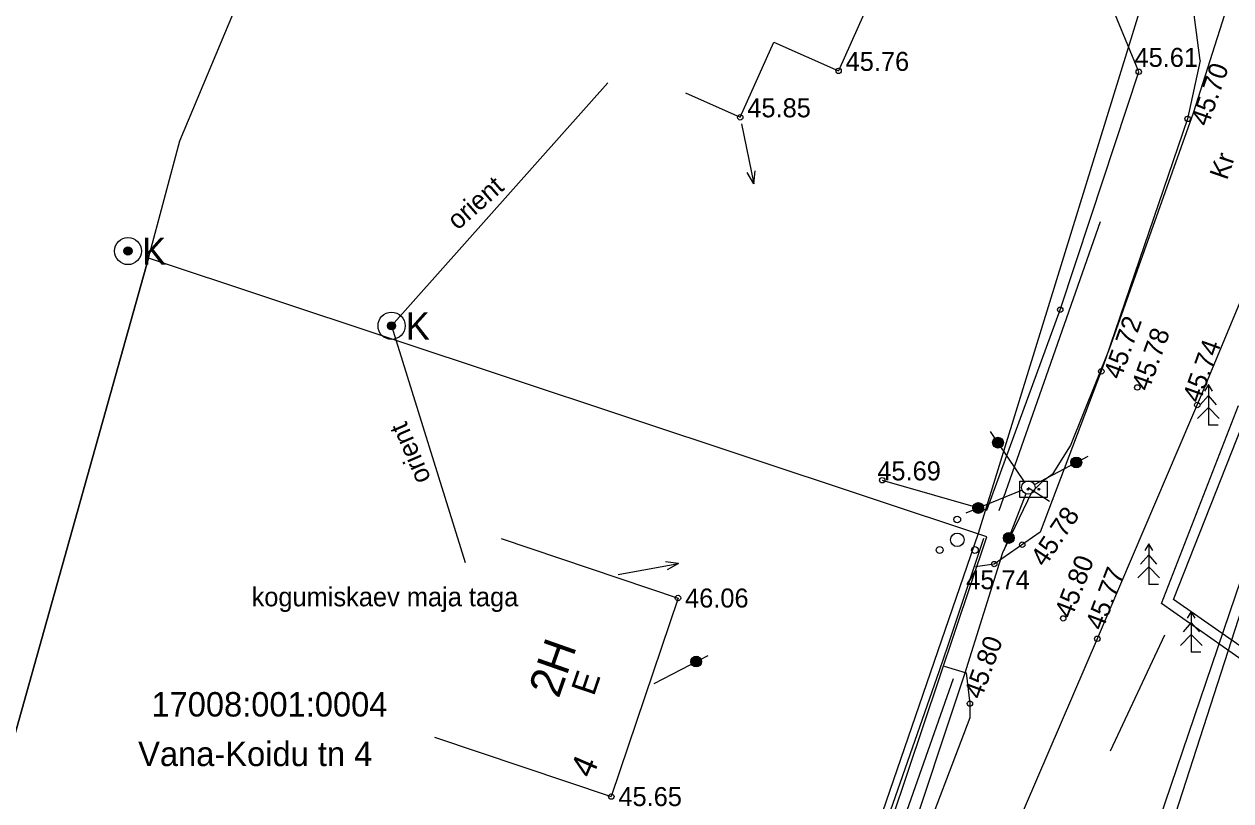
# Model space of a CAD drawing. Extents: x 641765 to 642950, y 6454656 to 6457092.
# Drawn here: x 642416.24 to 642460.73, y 6456468.71 to 6456497.34 of the extents above; entities that cross this region are included whole.
import ezdxf

# ---------------------------------------------------------------- set-up
doc = ezdxf.new("R2010")
doc.units = 0
for name, color, linetype in [('AED', 7, 'Continuous'), ('HALJASTUS', 7, 'Continuous'), ('HOONE', 7, 'Continuous'), ('KKAEV', 7, 'Continuous'), ('KORGUS', 7, 'Continuous'), ('MOOTPIIR', 7, 'Continuous'), ('MPOHULIIN', 7, 'Continuous'), ('PIIR', 7, 'Continuous'), ('POST', 7, 'Continuous'), ('PUU', 7, 'Continuous'), ('SIOHULIIN', 7, 'Continuous'), ('SITRASS', 7, 'Continuous'), ('TEE', 7, 'Continuous'), ('VKAEV', 7, 'Continuous'), ('VTRASS', 7, 'Continuous')]:
    doc.layers.add(name, color=color, linetype=linetype)

msp = doc.modelspace()

# ---------------------------------------------------------------- linework, layer by layer
at = {"layer": 'AED'}
for points in [[(642455.563, 6456490.232), (642457.33, 6456495.584), (642455.311, 6456500.506), (642450.594, 6456502.723), (642442.291, 6456506.651)], [(642447.874, 6456480.532), (642451.725, 6456479.429), (642454.435, 6456486.815), (642455.563, 6456490.232)], [(642466.323, 6456470.323), (642463.17, 6456472.471), (642458.165, 6456475.993), (642461.011, 6456483.286)], [(642449.985, 6456473.516), (642450.303, 6456474.449), (642451.624, 6456478.397)], [(642438.673, 6456462.37), (642445.657, 6456461.134), (642449.985, 6456473.516)]]:
    msp.add_lwpolyline(points, dxfattribs=at)
at = {"layer": 'HALJASTUS'}
msp.add_line((642458.277, 6456474.826), (642456.279, 6456470.545), dxfattribs=at)
for points in [[(642452.187, 6456479.411), (642455.926, 6456490.07)], [(642466.074, 6456470.922), (642458.617, 6456476.13), (642462.884, 6456486.964)], [(642445.988, 6456460.825), (642448.012, 6456466.14), (642450.501, 6456473.226)]]:
    msp.add_lwpolyline(points, dxfattribs=at)
at = {"layer": 'HOONE'}
for p, q in [((642442.64, 6456493.907), (642443.875, 6456496.681)), ((642443.875, 6456496.681), (642446.265, 6456495.618)), ((642440.624, 6456494.805), (642442.64, 6456493.907)), ((642433.83, 6456478.379), (642440.345, 6456476.19)), ((642440.345, 6456476.19), (642437.887, 6456468.872)), ((642431.371, 6456471.061), (642437.887, 6456468.872))]:
    msp.add_line(p, q, dxfattribs=at)
msp.add_lwpolyline([(642447.666, 6456498.764), (642446.265, 6456495.618)], dxfattribs=at)
at = {"layer": 'KORGUS'}
for centre in [(642446.265, 6456495.618), (642457.33, 6456495.584), (642442.64, 6456493.907), (642459.133, 6456493.849), (642454.435, 6456486.815), (642455.951, 6456484.546), (642457.279, 6456483.949), (642459.488, 6456483.304), (642447.874, 6456480.532), (642453.035, 6456478.156), (642452.001, 6456477.442), (642440.345, 6456476.19), (642454.548, 6456475.439), (642455.804, 6456474.688), (642451.107, 6456472.299), (642437.887, 6456468.872)]:
    msp.add_circle(centre, 0.1, dxfattribs=at)
at = {"layer": 'MOOTPIIR'}
for points in [[(642445.028, 6456425.974), (642467.326, 6456494.954), (642475.291, 6456517.636), (642490.686, 6456562.734), (642494.423, 6456574.122), (642518.165, 6456609.283), (642529.055, 6456623.151), (642554.669, 6456608.79), (642546.407, 6456533.597), (642542.569, 6456501.237), (642551.023, 6456499.596), (642547.998, 6456469.058), (642496.73, 6456444.96)], [(642370.074, 6456398.046), (642373.314, 6456418.632), (642380.961, 6456442.959), (642387.842, 6456470.731), (642404.939, 6456520.838), (642428.886, 6456509.494), (642432.049, 6456511.104), (642455.003, 6456500.065), (642457.697, 6456498.948), (642451.416, 6456478.565), (642431.42, 6456420.409), (642414.8, 6456411.99)]]:
    msp.add_lwpolyline(points, close=True, dxfattribs=at)
at = {"layer": 'MPOHULIIN'}
for p, q in [((642442.64, 6456493.907), (642442.64, 6456493.907)), ((642442.69, 6456493.662), (642443.135, 6456491.457)), ((642443.135, 6456491.457), (642442.9, 6456491.87)), ((642443.135, 6456491.457), (642443.193, 6456491.929)), ((642438.145, 6456477.056), (642440.359, 6456477.458)), ((642440.359, 6456477.458), (642439.888, 6456477.525)), ((642440.359, 6456477.458), (642439.941, 6456477.231)), ((642437.899, 6456477.012), (642437.899, 6456477.012))]:
    msp.add_line(p, q, dxfattribs=at)
at = {"layer": 'PIIR'}
for points in [[(642428.99, 6456509.78), (642404.96, 6456521.29), (642387.39, 6456470.53), (642392.03, 6456469.6), (642414.44, 6456466.03), (642420.83, 6456488.72), (642421.98, 6456493.04)], [(642474.42, 6456516.07), (642454.43, 6456457.28), (642496.73, 6456444.96), (642508.54, 6456450.38), (642479.03, 6456507.2)], [(642445.91, 6456461.1), (642451.73, 6456478.44), (642420.83, 6456488.72), (642414.44, 6456466.03)]]:
    msp.add_lwpolyline(points, close=True, dxfattribs=at)
at = {"layer": 'POST'}
msp.add_lwpolyline([(642452.95, 6456480.501), (642453.95, 6456480.501), (642453.95, 6456479.901), (642452.95, 6456479.901)], close=True, dxfattribs=at)
for centre, radius in [((642453.26, 6456480.264), 0.25), ((642453.25, 6456480.201), 0.0304), ((642453.25, 6456480.201), 0.029), ((642453.25, 6456480.201), 0.0277), ((642453.25, 6456480.201), 0.0263), ((642453.25, 6456480.201), 0.0249), ((642453.25, 6456480.201), 0.0236), ((642453.25, 6456480.201), 0.0222), ((642453.25, 6456480.201), 0.0209), ((642453.25, 6456480.201), 0.0195), ((642453.25, 6456480.201), 0.0181), ((642453.25, 6456480.201), 0.0168), ((642453.25, 6456480.201), 0.0154), ((642453.25, 6456480.201), 0.014), ((642453.25, 6456480.201), 0.0127), ((642453.65, 6456480.201), 0.0304), ((642453.65, 6456480.201), 0.029), ((642453.65, 6456480.201), 0.0277), ((642453.65, 6456480.201), 0.0263), ((642453.65, 6456480.201), 0.0249), ((642453.65, 6456480.201), 0.0236), ((642453.65, 6456480.201), 0.0222), ((642453.65, 6456480.201), 0.0209), ((642453.65, 6456480.201), 0.0195), ((642453.65, 6456480.201), 0.0181), ((642453.65, 6456480.201), 0.0168), ((642453.65, 6456480.201), 0.0154), ((642453.65, 6456480.201), 0.014), ((642453.65, 6456480.201), 0.0127), ((642453.25, 6456480.201), 0.0113), ((642453.25, 6456480.201), 0.00996), ((642453.25, 6456480.201), 0.0086), ((642453.25, 6456480.201), 0.00724), ((642453.25, 6456480.201), 0.00587), ((642453.25, 6456480.201), 0.00451), ((642453.25, 6456480.201), 0.00315), ((642453.25, 6456480.201), 0.00179), ((642453.25, 6456480.201), 0.000426), ((642453.65, 6456480.201), 0.0113), ((642453.65, 6456480.201), 0.00996), ((642453.65, 6456480.201), 0.0086), ((642453.65, 6456480.201), 0.00724), ((642453.65, 6456480.201), 0.00587), ((642453.65, 6456480.201), 0.00451), ((642453.65, 6456480.201), 0.00315), ((642453.65, 6456480.201), 0.00179), ((642453.65, 6456480.201), 0.000426)]:
    msp.add_circle(centre, radius, dxfattribs=at)
at = {"layer": 'PUU'}
for p, q in [((642459.901, 6456484.058), (642459.751, 6456483.808)), ((642460.051, 6456483.808), (642459.901, 6456484.058)), ((642459.901, 6456484.058), (642459.901, 6456482.558)), ((642459.901, 6456483.658), (642459.601, 6456483.308)), ((642460.201, 6456483.308), (642459.901, 6456483.658)), ((642459.901, 6456483.208), (642459.501, 6456482.808)), ((642460.301, 6456482.808), (642459.901, 6456483.208)), ((642460.261, 6456482.558), (642459.901, 6456482.558)), ((642457.701, 6456478.188), (642457.551, 6456477.938)), ((642457.851, 6456477.938), (642457.701, 6456478.188)), ((642457.701, 6456478.188), (642457.701, 6456476.688)), ((642457.701, 6456477.788), (642457.401, 6456477.438)), ((642458.001, 6456477.438), (642457.701, 6456477.788)), ((642457.701, 6456477.338), (642457.301, 6456476.938)), ((642458.101, 6456476.938), (642457.701, 6456477.338)), ((642458.061, 6456476.688), (642457.701, 6456476.688)), ((642459.265, 6456475.694), (642459.115, 6456475.444)), ((642459.415, 6456475.444), (642459.265, 6456475.694)), ((642459.265, 6456475.694), (642459.265, 6456474.194)), ((642459.265, 6456475.294), (642458.965, 6456474.944)), ((642459.565, 6456474.944), (642459.265, 6456475.294)), ((642459.265, 6456474.844), (642458.865, 6456474.444)), ((642459.665, 6456474.444), (642459.265, 6456474.844)), ((642459.625, 6456474.194), (642459.265, 6456474.194))]:
    msp.add_line(p, q, dxfattribs=at)
for centre, radius in [((642450.64, 6456479.085), 0.125), ((642450.64, 6456478.335), 0.25), ((642449.99, 6456477.96), 0.125), ((642451.29, 6456477.96), 0.125)]:
    msp.add_circle(centre, radius, dxfattribs=at)
at = {"layer": 'SIOHULIIN'}
for p, q in [((642453.12, 6456480.471), (642451.864, 6456482.327)), ((642453.482, 6456480.38), (642455.468, 6456481.418)), ((642453.26, 6456480.264), (642453.26, 6456480.264)), ((642453.26, 6456480.264), (642453.26, 6456480.264)), ((642453.26, 6456480.264), (642453.26, 6456480.264)), ((642453.26, 6456480.264), (642453.26, 6456480.264)), ((642453.029, 6456480.169), (642450.955, 6456479.32)), ((642453.17, 6456480.031), (642452.361, 6456477.941)), ((642439.469, 6456473.039), (642441.455, 6456474.077)), ((642439.248, 6456472.923), (642439.248, 6456472.923))]:
    msp.add_line(p, q, dxfattribs=at)
for centre, radius in [((642452.142, 6456481.916), 0.199), ((642452.142, 6456481.916), 0.19), ((642452.142, 6456481.916), 0.18), ((642452.142, 6456481.916), 0.171), ((642452.142, 6456481.916), 0.162), ((642452.142, 6456481.916), 0.152), ((642452.142, 6456481.916), 0.143), ((642452.142, 6456481.916), 0.133), ((642452.142, 6456481.916), 0.124), ((642452.142, 6456481.916), 0.114), ((642452.142, 6456481.916), 0.105), ((642452.142, 6456481.916), 0.0953), ((642452.142, 6456481.916), 0.0858), ((642452.142, 6456481.916), 0.0763), ((642452.142, 6456481.916), 0.0669), ((642452.142, 6456481.916), 0.0574), ((642452.142, 6456481.916), 0.0479), ((642452.142, 6456481.916), 0.0385), ((642452.142, 6456481.916), 0.029), ((642452.142, 6456481.916), 0.0195), ((642452.142, 6456481.916), 0.0101), ((642452.142, 6456481.916), 0.00061), ((642455.028, 6456481.188), 0.199), ((642455.028, 6456481.188), 0.19), ((642455.028, 6456481.188), 0.18), ((642455.028, 6456481.188), 0.171), ((642455.028, 6456481.188), 0.162), ((642455.028, 6456481.188), 0.152), ((642455.028, 6456481.188), 0.143), ((642455.028, 6456481.188), 0.133), ((642455.028, 6456481.188), 0.124), ((642455.028, 6456481.188), 0.114), ((642455.028, 6456481.188), 0.105), ((642455.028, 6456481.188), 0.0953), ((642455.028, 6456481.188), 0.0858), ((642455.028, 6456481.188), 0.0763), ((642455.028, 6456481.188), 0.0669), ((642455.028, 6456481.188), 0.0574), ((642455.028, 6456481.188), 0.0479), ((642455.028, 6456481.188), 0.0385), ((642455.028, 6456481.188), 0.029), ((642455.028, 6456481.188), 0.0195), ((642455.028, 6456481.188), 0.0101), ((642455.028, 6456481.188), 0.00061), ((642451.414, 6456479.508), 0.199), ((642451.414, 6456479.508), 0.19), ((642451.414, 6456479.508), 0.18), ((642451.414, 6456479.508), 0.171), ((642451.414, 6456479.508), 0.162), ((642451.414, 6456479.508), 0.152), ((642451.414, 6456479.508), 0.143), ((642451.414, 6456479.508), 0.133), ((642451.414, 6456479.508), 0.124), ((642451.414, 6456479.508), 0.114), ((642451.414, 6456479.508), 0.105), ((642451.414, 6456479.508), 0.0953), ((642451.414, 6456479.508), 0.0858), ((642451.414, 6456479.508), 0.0763), ((642451.414, 6456479.508), 0.0669), ((642451.414, 6456479.508), 0.0574), ((642451.414, 6456479.508), 0.0479), ((642451.414, 6456479.508), 0.0385), ((642451.414, 6456479.508), 0.029), ((642451.414, 6456479.508), 0.0195), ((642451.414, 6456479.508), 0.0101), ((642451.414, 6456479.508), 0.00061), ((642452.54, 6456478.404), 0.199), ((642452.54, 6456478.404), 0.19), ((642452.54, 6456478.404), 0.18), ((642452.54, 6456478.404), 0.171), ((642452.54, 6456478.404), 0.162), ((642452.54, 6456478.404), 0.152), ((642452.54, 6456478.404), 0.143), ((642452.54, 6456478.404), 0.133), ((642452.54, 6456478.404), 0.124), ((642452.54, 6456478.404), 0.114), ((642452.54, 6456478.404), 0.105), ((642452.54, 6456478.404), 0.0953), ((642452.54, 6456478.404), 0.0858), ((642452.54, 6456478.404), 0.0763), ((642452.54, 6456478.404), 0.0669), ((642452.54, 6456478.404), 0.0574), ((642452.54, 6456478.404), 0.0479), ((642452.54, 6456478.404), 0.0385), ((642452.54, 6456478.404), 0.029), ((642452.54, 6456478.404), 0.0195), ((642452.54, 6456478.404), 0.0101), ((642452.54, 6456478.404), 0.00061), ((642441.015, 6456473.847), 0.199), ((642441.015, 6456473.847), 0.19), ((642441.015, 6456473.847), 0.18), ((642441.015, 6456473.847), 0.171), ((642441.015, 6456473.847), 0.162), ((642441.015, 6456473.847), 0.152), ((642441.015, 6456473.847), 0.143), ((642441.015, 6456473.847), 0.133), ((642441.015, 6456473.847), 0.124), ((642441.015, 6456473.847), 0.114), ((642441.015, 6456473.847), 0.105), ((642441.015, 6456473.847), 0.0953), ((642441.015, 6456473.847), 0.0858), ((642441.015, 6456473.847), 0.0763), ((642441.015, 6456473.847), 0.0669), ((642441.015, 6456473.847), 0.0574), ((642441.015, 6456473.847), 0.0479), ((642441.015, 6456473.847), 0.0385), ((642441.015, 6456473.847), 0.029), ((642441.015, 6456473.847), 0.0195), ((642441.015, 6456473.847), 0.0101), ((642441.015, 6456473.847), 0.00061)]:
    msp.add_circle(centre, radius, dxfattribs=at)
at = {"layer": 'SITRASS'}
msp.add_line((642453.26, 6456480.264), (642454.038, 6456479.762), dxfattribs=at)
msp.add_lwpolyline([(642440.43, 6456442.372), (642442.868, 6456448.702), (642446.415, 6456459.851), (642450.918, 6456473.398), (642452.325, 6456477.872), (642453.393, 6456480.093), (642453.831, 6456480.539), (642454.174, 6456480.777), (642454.819, 6456481.799), (642456.254, 6456485.379), (642459.345, 6456494.068), (642461.475, 6456500.756), (642463.974, 6456508.946), (642467.433, 6456519.432), (642471.188, 6456531.689), (642476.963, 6456549.266), (642481.151, 6456562.141), (642483.605, 6456569.119), (642486.608, 6456576.095), (642488.004, 6456579.537), (642492.735, 6456587.848), (642499.804, 6456599.235), (642503.861, 6456605.845), (642513.364, 6456616.914)], dxfattribs=at)
at = {"layer": 'TEE'}
for points in [[(642459.596, 6456496.001), (642459.295, 6456498.255), (642458.415, 6456500.191), (642457.117, 6456501.927)], [(642459.596, 6456496.001), (642459.133, 6456493.849), (642456.104, 6456484.994)], [(642463.253, 6456492.366), (642459.674, 6456483.751)], [(642456.104, 6456484.994), (642455.951, 6456484.546), (642453.697, 6456478.613)], [(642459.674, 6456483.751), (642455.804, 6456474.688), (642451.783, 6456465.355), (642448.495, 6456454.796), (642445.16, 6456443.966), (642443.665, 6456437.78), (642440.516, 6456427.381)], [(642453.697, 6456478.613), (642452.001, 6456477.442), (642451.313, 6456477.344)], [(642450.156, 6456473.677), (642450.966, 6456473.437), (642451.107, 6456472.299), (642451.098, 6456471.775)], [(642451.098, 6456471.775), (642449.145, 6456466.637), (642445.952, 6456455.565), (642443.696, 6456449.015)]]:
    msp.add_lwpolyline(points, dxfattribs=at)
at = {"layer": 'VKAEV'}
for centre, radius in [((642420.067, 6456488.978), 0.5), ((642420.067, 6456488.978), 0.15), ((642420.067, 6456488.978), 0.125), ((642420.067, 6456488.978), 0.1), ((642420.067, 6456488.978), 0.075), ((642420.067, 6456488.978), 0.05), ((642420.067, 6456488.978), 0.025), ((642429.785, 6456486.223), 0.5), ((642429.785, 6456486.223), 0.15), ((642429.785, 6456486.223), 0.125), ((642429.785, 6456486.223), 0.1), ((642429.785, 6456486.223), 0.075), ((642429.785, 6456486.223), 0.05), ((642429.785, 6456486.223), 0.025)]:
    msp.add_circle(centre, radius, dxfattribs=at)
at = {"layer": 'VTRASS'}
for q in [(642437.762, 6456495.172), (642432.497, 6456477.504)]:
    msp.add_line((642429.785, 6456486.223), q, dxfattribs=at)

# ---------------------------------------------------------------- texts
at = {"layer": 'HOONE'}
for s, height, rotation, p in [('2H', 1.2, 70.661, (642435.944, 6456472.46)), ('E', 0.9, 71.2328, (642437.242, 6456472.546)), ('4', 0.9, 66.5775, (642437.165, 6456469.509))]:
    msp.add_text(s, height=height, rotation=rotation, dxfattribs=at).set_placement(p)
at = {"layer": 'KKAEV'}
msp.add_text('kogumiskaev maja taga', height=0.7, dxfattribs=at).set_placement((642424.624, 6456475.884))
at = {"layer": 'KORGUS'}
for s, p in [(' 45.76', (642446.265, 6456495.618)), (' 45.61', (642456.914, 6456495.766)), (' 45.85', (642442.64, 6456493.907)), (' 45.69', (642447.432, 6456480.526)), (' 45.74', (642450.71, 6456476.514)), (' 46.06', (642440.345, 6456475.84)), (' 45.65', (642437.887, 6456468.522))]:
    msp.add_text(s, height=0.7, dxfattribs=at).set_placement(p)
for s, rotation, p in [(' 45.70', 70.7046, (642459.8, 6456493.292)), (' 45.72', 70.2101, (642456.578, 6456483.966)), (' 45.78', 70.2101, (642457.61, 6456483.535)), (' 45.74', 70.2101, (642459.492, 6456483.101)), (' 45.78', 56.1534, (642453.727, 6456477.084)), (' 45.80', 68.9446, (642454.761, 6456475.159)), (' 45.77', 68.9446, (642455.899, 6456474.717)), (' 45.80', 69.9019, (642451.436, 6456472.179))]:
    msp.add_text(s, height=0.7, rotation=rotation, dxfattribs=at).set_placement(p)
at = {"layer": 'PIIR'}
for s, p in [('17008:001:0004', (642420.932, 6456471.823)), ('Vana-Koidu tn 4', (642420.443, 6456469.996))]:
    msp.add_text(s, height=0.9, dxfattribs=at).set_placement(p)
at = {"layer": 'TEE'}
msp.add_text('Kr', height=0.7, rotation=70.9179, dxfattribs=at).set_placement((642460.585, 6456491.565))
at = {"layer": 'VKAEV'}
for p in [(642420.583, 6456488.472), (642430.301, 6456485.718)]:
    msp.add_text('K', height=1, dxfattribs=at).set_placement(p)
at = {"layer": 'VTRASS'}
for rotation, p in [(41.2302, (642432.22, 6456489.724)), (113.3023, (642431.248, 6456480.581))]:
    msp.add_text('orient', height=0.7, rotation=rotation, dxfattribs=at).set_placement(p)

doc.saveas('drawing.dxf')
